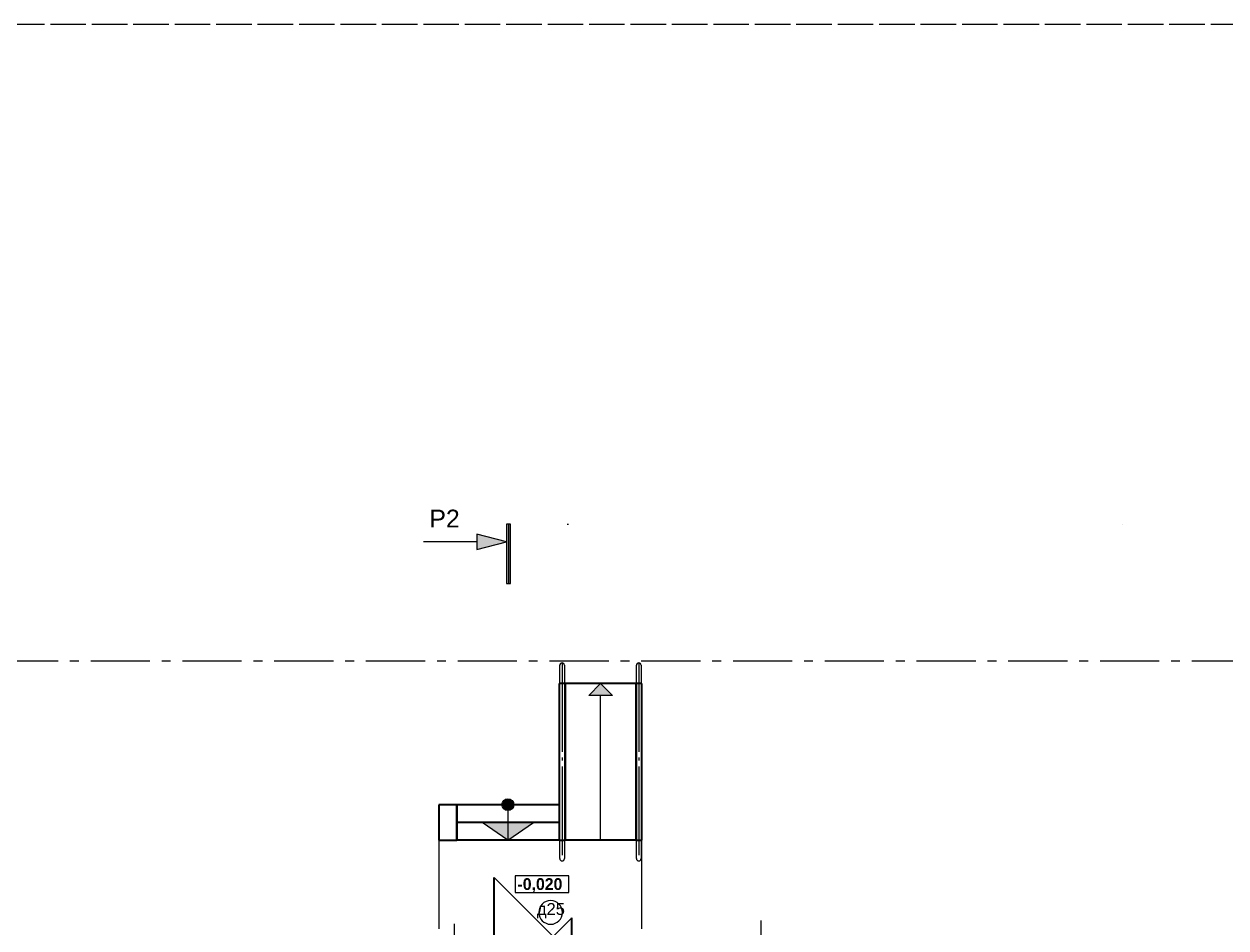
# Model space of a CAD drawing. Extents: x 299995 to 392849, y -57101 to -11292.
# Drawn here: x 337350 to 357653, y -26570 to -11292 of the extents above; entities that cross this region are included whole.
import ezdxf

# ---------------------------------------------------------------- set-up
doc = ezdxf.new("R2010")
doc.units = 0
doc.header["$MEASUREMENT"] = 0
for name, pattern in [('Крупный пунктир', [9375, 0, -9375]), ('Штриховая', [700, 600, -100]), ('Штрихпунктирная', [1750, 1500, -100, 50, -100]), ('Штрихштриховая', [1550, 1000, -200, 150, -200])]:
    doc.linetypes.add(name, pattern=pattern)
for name, color, linetype, lineweight in [('0_Ном_пера__1', 7, 'Continuous', 13), ('0_Ном_пера__21', 7, 'Continuous', 20), ('0_Ном_пера__41', 7, 'Continuous', 30), ('Интерьер- Перегородка_Ном_пера__21', 7, 'Continuous', 20), ('Интерьер- Перегородка_Ном_пера__41', 7, 'Continuous', 30), ('Лестницы внутренние_Ном_пера__21', 7, 'Continuous', 20), ('Лестницы внутренние_Ном_пера__41', 7, 'Continuous', 30), ('Линии разрезов_Ном_пера__1', 7, 'Continuous', 13), ('Линии разрезов_Ном_пера__7', 7, 'Continuous', 5), ('Отметки высот_Ном_пера__21', 7, 'Continuous', 20), ('Перекрытия_Ном_пера__21', 7, 'Continuous', 20)]:
    doc.layers.add(name, color=color, linetype=linetype, lineweight=lineweight)
for name, color, linetype, lineweight, true_color in [('0_Ном_пера__98', 7, 'Continuous', 13, 0x001f3e), ('Интерьер- Перегородка_Ном_пера__3', 7, 'Continuous', 18, 0xdd5800), ('Лестницы внутренние_Ном_пера__2', 7, 'Continuous', 13, 0x7f7f7f), ('Перекрытия_Ном_пера__4', 7, 'Continuous', 20, 0x016515)]:
    doc.layers.add(name, color=color, linetype=linetype, lineweight=lineweight, true_color=true_color)
for name, color, linetype in [('Линии разрезов', 7, 'Continuous'), ('Отметки высот', 7, 'Continuous'), ('Перекрытия', 7, 'Continuous')]:
    doc.layers.add(name, color=color, linetype=linetype)
doc.styles.add('СГЕНЕРИР_СТИЛЬ_1', font='')
doc.styles.add('СГЕНЕРИР_СТИЛЬ_4', font='')
doc.styles.get('СГЕНЕРИР_СТИЛЬ_1').set_extended_font_data('Arial Кириллический')
doc.styles.get('СГЕНЕРИР_СТИЛЬ_4').set_extended_font_data('Century Gothic', bold=True)

# ---------------------------------------------------------------- blocks, each defined once
blk = doc.blocks.new('Линия_3962', base_point=(347088, -25086))
at = {"layer": '0_Ном_пера__1', "linetype": 'Continuous'}
blk.add_hatch(color=256, dxfattribs=at).paths.add_polyline_path([(347088, -22440), (347288, -22640), (346888, -22640)], flags=0)
for p, q in [((347088, -22440), (346888, -22640)), ((347088, -22440), (347288, -22640)), ((347288, -22640), (346888, -22640))]:
    blk.add_line(p, q, dxfattribs=at)
at = {"layer": '0_Ном_пера__21', "linetype": 'Continuous'}
blk.add_line((347088, -25086), (347088, -22640), dxfattribs=at)
blk = doc.blocks.new('Линия_5176', base_point=(337158, -26307))
at = {"layer": 'Перекрытия_Ном_пера__4', "linetype": 'Штрихштриховая'}
blk.add_line((337158, -26307), (337158, -54584), dxfattribs=at)
at = {"layer": 'Перекрытия_Ном_пера__4', "linetype": 'Continuous'}
blk.add_circle((337158, -54984), 400, dxfattribs=at)
blk = doc.blocks.new('Линия_5177', base_point=(344618, -26498))
at = {"layer": 'Перекрытия_Ном_пера__4', "linetype": 'Штрихштриховая'}
blk.add_line((344618, -26498), (344618, -54584), dxfattribs=at)
at = {"layer": 'Перекрытия_Ном_пера__4', "linetype": 'Continuous'}
blk.add_circle((344618, -54984), 400, dxfattribs=at)
blk = doc.blocks.new('Линия_5178', base_point=(349798, -26443))
at = {"layer": 'Перекрытия_Ном_пера__4', "linetype": 'Штрихштриховая'}
blk.add_line((349798, -26443), (349798, -54584), dxfattribs=at)
at = {"layer": 'Перекрытия_Ном_пера__4', "linetype": 'Continuous'}
blk.add_circle((349798, -54984), 400, dxfattribs=at)
blk = doc.blocks.new('Линия_5188', base_point=(305526, -22057))
at = {"layer": 'Перекрытия_Ном_пера__4', "linetype": 'Штрихштриховая'}
blk.add_line((305926, -22057), (389097, -22057), dxfattribs=at)
blk = doc.blocks.new('Отметка уровня_27', base_point=(346100, -25828))
at = {"layer": 'Отметки высот_Ном_пера__21', "linetype": 'Continuous'}
for p, q in [((345645, -25688), (345645, -25968)), ((346555, -25688), (345645, -25688)), ((346555, -25968), (346555, -25688)), ((345645, -25968), (346555, -25968))]:
    blk.add_line(p, q, dxfattribs=at)
at = {"layer": 'Отметки высот_Ном_пера__21', "insert": (345685, -25728), "char_height": 200, "attachment_point": 1, "style": 'СГЕНЕРИР_СТИЛЬ_4'}
blk.add_mtext('{-0,020}', dxfattribs=at)
blk = doc.blocks.new('Плоскость сечения_3', base_point=(345534, -19745))
at = {"layer": 'Линии разрезов_Ном_пера__1', "linetype": 'Continuous'}
for points in [[(345499, -19745), (345499, -20745), (345569, -20745), (345569, -19745)], [(344999, -19915), (344999, -20175), (345499, -20045)], [(345499, -52842), (345499, -51842), (345569, -51842), (345569, -52842)], [(344999, -52672), (344999, -52412), (345499, -52542)]]:
    blk.add_hatch(color=256, dxfattribs=at).paths.add_polyline_path(points, flags=0)
for p, q in [((345499, -19745), (345499, -20745)), ((345569, -19745), (345499, -19745)), ((345534, -19745), (345534, -20745)), ((345569, -20745), (345569, -19745)), ((344999, -20045), (344097, -20045)), ((344999, -19915), (344999, -20175)), ((345499, -20045), (344999, -19915)), ((344999, -20175), (345499, -20045)), ((345499, -20745), (345569, -20745)), ((345499, -52842), (345499, -51842)), ((345499, -51842), (345569, -51842)), ((345534, -51842), (345534, -52842)), ((345569, -51842), (345569, -52842)), ((344999, -52542), (344097, -52542)), ((344999, -52672), (344999, -52412)), ((344999, -52412), (345499, -52542)), ((345499, -52542), (344999, -52672)), ((345569, -52842), (345499, -52842))]:
    blk.add_line(p, q, dxfattribs=at)
at = {"layer": 'Линии разрезов_Ном_пера__1', "linetype": 'Крупный пунктир'}
for p, q in [((346534, -19745), (358084, -19745)), ((358084, -19745), (358084, -52842)), ((358084, -52842), (346534, -52842))]:
    blk.add_line(p, q, dxfattribs=at)
at = {"layer": 'Линии разрезов_Ном_пера__7', "linetype": 'Continuous', "char_height": 300, "attachment_point": 4, "style": 'СГЕНЕРИР_СТИЛЬ_1'}
for insert in [(344197, -19650), (344197, -52869)]:
    blk.add_mtext('{Р2}', dxfattribs=dict(at, insert=insert))

msp = doc.modelspace()

# ---------------------------------------------------------------- hatches: boundary and pattern name
at = {"layer": 'Лестницы внутренние_Ном_пера__2', "linetype": 'Continuous'}
for points in [[(345523.1, -24585.9, 1), (345523.1, -24385.9, 1)], [(345523.1, -25085.9), (345955.6, -24785.9), (345090.6, -24785.9)]]:
    msp.add_hatch(color=256, dxfattribs=at).paths.add_polyline_path(points, flags=0)

# ---------------------------------------------------------------- linework, layer by layer
at = {"layer": '0_Ном_пера__1', "linetype": 'Штриховая', "flags": 128}
msp.add_lwpolyline([(299995.3, -11292.1), (392849.5, -11292.1), (392849.5, -56692.1), (299995.3, -56692.1)], close=True, dxfattribs=at)
at = {"layer": '0_Ном_пера__41', "linetype": 'Continuous'}
for p, q in [((346488.4, -22440), (346388.4, -22440)), ((346388.4, -22440), (346388.4, -25085.9)), ((346488.4, -25085.9), (346488.4, -22440)), ((347688.1, -22440), (346488.4, -22440)), ((346488.4, -22440), (346488.4, -25078.9)), ((347788.1, -22440), (347688.1, -22440)), ((347688.1, -22440), (347688.1, -25085.9)), ((347688.1, -25078.9), (347688.1, -22440)), ((347788.1, -25085.9), (347788.1, -22440)), ((344658.1, -24485.9), (344357.9, -24485.9)), ((344357.9, -24485.9), (344357.9, -25085.9)), ((344658.1, -25085.9), (344658.1, -24485.9)), ((344357.9, -25085.9), (344658.1, -25085.9)), ((346388.4, -25085.9), (346488.4, -25085.9)), ((346488.4, -25078.9), (347688.1, -25078.9)), ((347688.1, -25085.9), (347788.1, -25085.9))]:
    msp.add_line(p, q, dxfattribs=at)
at = {"layer": '0_Ном_пера__98', "linetype": 'Continuous'}
for p, q in [((346398.4, -25395.9), (346398.4, -22130)), ((346478.4, -22130), (346478.4, -25395.9)), ((347694.2, -25395.9), (347694.2, -22130)), ((347774.2, -22130), (347774.2, -25395.9))]:
    msp.add_line(p, q, dxfattribs=at)
at = {"layer": '0_Ном_пера__98', "linetype": 'Штрихпунктирная'}
for p, q in [((346438.4, -22090), (346438.4, -25435.9)), ((347734.2, -22090), (347734.2, -25435.9))]:
    msp.add_line(p, q, dxfattribs=at)
at = {"layer": '0_Ном_пера__98', "linetype": 'Continuous'}
for centre, start, end in [((346438.4, -22130), 0, 180), ((347734.2, -22130), 0, 180), ((346438.4, -25395.9), 180, 0), ((347734.2, -25395.9), 180, 0)]:
    msp.add_arc(centre, 40, start, end, dxfattribs=at)
at = {"layer": 'Интерьер- Перегородка_Ном_пера__21', "linetype": 'Continuous'}
for q in [(345290, -25716.6), (346606, -26400.6)]:
    msp.add_line((346290, -26716.6), q, dxfattribs=at)
at = {"layer": 'Интерьер- Перегородка_Ном_пера__3', "linetype": 'Continuous'}
for start, end in [(0, 180), (180, 0)]:
    msp.add_arc((346245, -26307), 200, start, end, dxfattribs=at)
at = {"layer": 'Интерьер- Перегородка_Ном_пера__41', "linetype": 'Continuous'}
for p, q in [((345290, -26716.6), (345290, -25716.6)), ((346606, -26716.6), (346606, -26400.6))]:
    msp.add_line(p, q, dxfattribs=at)
at = {"layer": 'Лестницы внутренние_Ном_пера__21', "linetype": 'Continuous'}
for p, q in [((345523.1, -24485.9), (345523.1, -25085.9)), ((345523.1, -25085.9), (345090.6, -24785.9)), ((345090.6, -24785.9), (345955.6, -24785.9)), ((345523.1, -25085.9), (345955.6, -24785.9))]:
    msp.add_line(p, q, dxfattribs=at)
msp.add_circle((345523.1, -24485.9), 100, dxfattribs=at)
at = {"layer": 'Лестницы внутренние_Ном_пера__41', "linetype": 'Continuous'}
for p, q in [((344658.1, -24485.9), (344658.1, -25085.9)), ((346388.1, -24485.9), (344658.1, -24485.9)), ((346388.1, -24485.9), (344658.1, -24485.9)), ((346388.1, -24485.9), (346388.1, -25085.9)), ((346388.1, -24785.9), (344658.1, -24785.9)), ((346388.1, -25085.9), (344658.1, -25085.9)), ((346388.1, -25085.9), (344658.1, -25085.9))]:
    msp.add_line(p, q, dxfattribs=at)
at = {"layer": 'Перекрытия_Ном_пера__21', "linetype": 'Continuous'}
for p, q in [((347788.1, -25085.9), (344358.1, -25085.9)), ((344358.1, -25085.9), (344358.1, -26586.6)), ((347788.1, -26586.6), (347788.1, -25085.9))]:
    msp.add_line(p, q, dxfattribs=at)

# ---------------------------------------------------------------- block references
at = {"linetype": 'Continuous'}
msp.add_blockref('Линия_3962', (347088.2, -25085.9), dxfattribs=at)
at = {"layer": 'Линии разрезов'}
msp.add_blockref('Плоскость сечения_3', (345534.2, -19745.2), dxfattribs=at)
at = {"layer": 'Отметки высот'}
msp.add_blockref('Отметка уровня_27', (346100.2, -25827.8), dxfattribs=at)
at = {"layer": 'Перекрытия', "linetype": 'Штрихштриховая'}
for name, p in [('Линия_5188', (305525.9, -22056.6)), ('Линия_5176', (337158.1, -26307.2)), ('Линия_5177', (344618, -26497.6)), ('Линия_5178', (349798.1, -26442.6))]:
    msp.add_blockref(name, p, dxfattribs=at)

# ---------------------------------------------------------------- texts
at = {"layer": 'Интерьер- Перегородка_Ном_пера__3', "linetype": 'Continuous', "insert": (346012.8, -26407), "char_height": 200, "attachment_point": 7, "style": 'СГЕНЕРИР_СТИЛЬ_1'}
msp.add_mtext('{д25}', dxfattribs=at)

doc.saveas('drawing.dxf')
